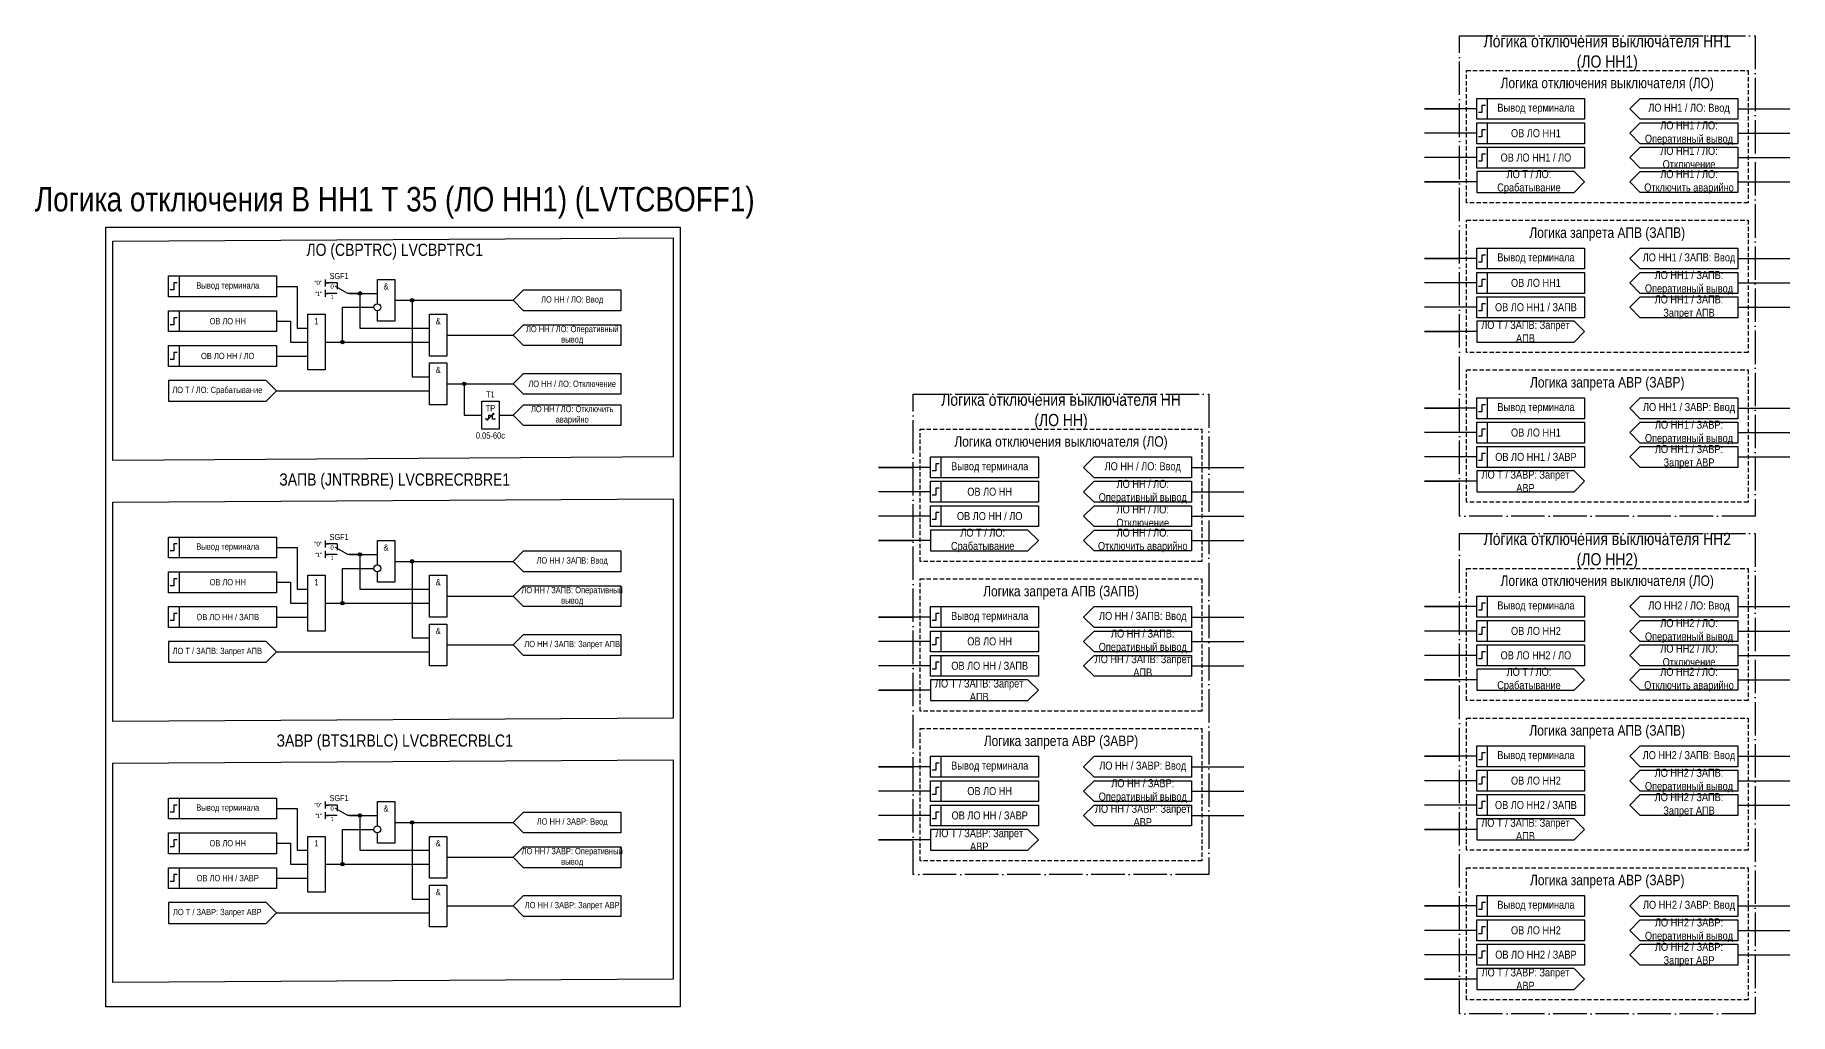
# Model space of a CAD drawing. Header units: millimetres. Extents: x -501 to 482, y 0 to 678.
# Drawn here: x -22 to 482, y 12 to 293 of the extents above; entities that cross this region are included whole.
import ezdxf
from ezdxf.enums import TextEntityAlignment as Align

# ---------------------------------------------------------------- set-up
doc = ezdxf.new("R2010")
doc.units = ezdxf.units.MM
doc.linetypes.add('ACAD_ISO04W100', pattern=[30, 24, -3, 0, -3])
doc.linetypes.add('штриховая2', pattern=[0.375, 0.25, -0.125])
doc.layers.add('TEXT', color=7, linetype='Continuous', lineweight=25)
doc.layers.add('Основная', color=7, linetype='Continuous')
doc.styles.add('2.5_Gost_RD', font='ARIALN.TTF', dxfattribs={"height": 2.5})
doc.styles.add('3.5_Gost_RD', font='ARIALN.TTF', dxfattribs={"height": 3.5})
doc.styles.add('Вывод', font='ARIALN.TTF', dxfattribs={"height": 2.5})
doc.styles.add('Компонент', font='ARIALN.TTF', dxfattribs={"height": 3.5})

# ---------------------------------------------------------------- blocks, each defined once
blk = doc.blocks.new('Точка')
at = {"ltscale": 100}
h = blk.add_hatch(color=256, dxfattribs=at)
h.dxf.hatch_style = 1
edge = h.paths.add_edge_path()
edge.add_arc((0, 0), 0.5, 0, 360)
blk.add_circle((0, 0), 0.5, dxfattribs=at)
blk = doc.blocks.new('*U78')
at = {"layer": 'Основная', "color": 0}
blk.add_line((0, 0), (7, 4), dxfattribs=at)
at = {"layer": 'Основная', "ltscale": 0.35}
blk.add_line((6, 6), (6, 2.5), dxfattribs=at)
blk = doc.blocks.new('*U80')
at = {"layer": 'Основная', "color": 0}
for p, q in [((-3, 6), (-9, 6)), ((-3, 0), (-9, 0)), ((9, 0), (3, 0))]:
    blk.add_line(p, q, dxfattribs=at)
at = {"layer": 'Основная', "ltscale": 0.25, "xscale": -1}
blk.add_blockref('*U78', (3, 0), dxfattribs=at)
at = {"layer": 'Основная'}
for tag, height, style, p in [('ОУ', 3.5, 'Компонент', (-2, 10)), ('В1', 2.5, 'Вывод', (-14, 6)), ('В2', 2.5, 'Вывод', (-6, 4)), ('В3', 2.5, 'Вывод', (-6, -2))]:
    blk.add_attdef(tag, text='', height=height, dxfattribs=dict(at, style=style)).set_placement(p, align=Align.MIDDLE_CENTER)

msp = doc.modelspace()

# ---------------------------------------------------------------- linework, layer by layer
at = {"ltscale": 100}
for p, q in [((392, 272), (377, 272)), ((377, 272), (387, 272)), ((467, 272), (482, 272)), ((392, 265), (377, 265)), ((467, 265), (482, 265)), ((392, 258), (377, 258)), ((467, 258), (482, 258)), ((392, 251), (377, 251)), ((377, 251), (387, 251)), ((467, 251), (482, 251)), ((392, 229), (377, 229)), ((377, 229), (387, 229)), ((467, 229), (482, 229)), ((61, 223), (61, 221)), ((61, 222), (62, 222)), ((392, 222), (377, 222)), ((467, 222), (482, 222)), ((61, 220), (61, 218)), ((61, 219), (62, 219)), ((392, 215), (377, 215)), ((467, 215), (482, 215)), ((392, 208), (377, 208)), ((377, 208), (387, 208)), ((118, 196), (115, 193)), ((115, 193), (118, 190)), ((107.5, 182.5), (109.5, 184.5)), ((109.5, 184.5), (108.99, 184.25)), ((109.5, 184.5), (109.26, 184.02)), ((392, 186), (377, 186)), ((377, 186), (387, 186)), ((467, 186), (482, 186)), ((392, 179), (377, 179)), ((467, 179), (482, 179)), ((392, 172), (377, 172)), ((467, 172), (482, 172)), ((235, 169), (220, 169)), ((220, 169), (230, 169)), ((310, 169), (325, 169)), ((235, 162), (220, 162)), ((310, 162), (325, 162)), ((392, 165), (377, 165)), ((377, 165), (387, 165)), ((235, 155), (220, 155)), ((310, 155), (325, 155)), ((61, 148), (61, 146)), ((61, 147), (62, 147)), ((235, 148), (220, 148)), ((220, 148), (230, 148)), ((310, 148), (325, 148)), ((61, 145), (61, 143)), ((61, 144), (62, 144)), ((392, 129), (377, 129)), ((377, 129), (387, 129)), ((467, 129), (482, 129)), ((235, 126), (220, 126)), ((220, 126), (230, 126)), ((310, 126), (325, 126)), ((392, 122), (377, 122)), ((467, 122), (482, 122)), ((118, 121), (115, 118)), ((115, 118), (118, 115)), ((235, 119), (220, 119)), ((310, 119), (325, 119)), ((235, 112), (220, 112)), ((310, 112), (325, 112)), ((392, 115), (377, 115)), ((467, 115), (482, 115)), ((392, 108), (377, 108)), ((377, 108), (387, 108)), ((467, 108), (482, 108)), ((235, 105), (220, 105)), ((220, 105), (230, 105)), ((392, 86), (377, 86)), ((377, 86), (387, 86)), ((467, 86), (482, 86)), ((235, 83), (220, 83)), ((220, 83), (230, 83)), ((310, 83), (325, 83)), ((235, 76), (220, 76)), ((310, 76), (325, 76)), ((392, 79), (377, 79)), ((467, 79), (482, 79)), ((61, 73), (61, 71)), ((61, 72), (62, 72)), ((392, 72), (377, 72)), ((467, 72), (482, 72)), ((61, 70), (61, 68)), ((61, 69), (62, 69)), ((235, 69), (220, 69)), ((310, 69), (325, 69)), ((235, 62), (220, 62)), ((220, 62), (230, 62)), ((392, 65), (377, 65)), ((377, 65), (387, 65)), ((118, 46), (115, 43)), ((115, 43), (118, 40)), ((392, 43), (377, 43)), ((377, 43), (387, 43)), ((467, 43), (482, 43)), ((392, 36), (377, 36)), ((467, 36), (482, 36)), ((392, 29), (377, 29)), ((467, 29), (482, 29)), ((392, 22), (377, 22)), ((377, 22), (387, 22))]:
    msp.add_line(p, q, dxfattribs=at)
at = {"color": 251, "linetype": 'ACAD_ISO04W100', "lineweight": 30, "ltscale": 0.4, "true_color": 0x58595b}
for points in [[(387, 293), (472, 293), (472, 155), (387, 155)], [(230, 190), (315, 190), (315, 52), (230, 52)], [(387, 150), (472, 150), (472, 12), (387, 12)]]:
    msp.add_lwpolyline(points, close=True, dxfattribs=at)
at = {"linetype": 'штриховая2', "ltscale": 5}
for points in [[(389, 283), (470, 283), (470, 245), (389, 245)], [(389, 240), (470, 240), (470, 202), (389, 202)], [(389, 197), (470, 197), (470, 159), (389, 159)], [(232, 180), (313, 180), (313, 142), (232, 142)], [(232, 137), (313, 137), (313, 99), (232, 99)], [(389, 140), (470, 140), (470, 102), (389, 102)], [(389, 97), (470, 97), (470, 59), (389, 59)], [(232, 94), (313, 94), (313, 56), (232, 56)], [(389, 54), (470, 54), (470, 16), (389, 16)]]:
    msp.add_lwpolyline(points, close=True, dxfattribs=at)
at = {"ltscale": 100}
for points in [[(392, 275), (395, 275), (395, 269), (392, 269)], [(392, 275), (423, 275), (423, 269), (392, 269)], [(392, 268), (395, 268), (395, 262), (392, 262)], [(392, 268), (423, 268), (423, 262), (392, 262)], [(392, 261), (395, 261), (395, 255), (392, 255)], [(392, 261), (423, 261), (423, 255), (392, 255)], [(-2, 238), (163, 238), (163, 14), (-2, 14)], [(0, 234), (161, 235), (161, 172), (0, 171)], [(392, 232), (395, 232), (395, 226), (392, 226)], [(392, 232), (423, 232), (423, 226), (392, 226)], [(16, 224), (19, 224), (19, 218), (16, 218)], [(16, 224), (47, 224), (47, 218), (16, 218)], [(392, 225), (395, 225), (395, 219), (392, 219)], [(392, 225), (423, 225), (423, 219), (392, 219)], [(392, 218), (395, 218), (395, 212), (392, 212)], [(392, 218), (423, 218), (423, 212), (392, 212)], [(16, 214), (19, 214), (19, 208), (16, 208)], [(16, 214), (47, 214), (47, 208), (16, 208)], [(56, 213), (61, 213), (61, 197), (56, 197)], [(91, 213), (96, 213), (96, 201), (91, 201)], [(16, 204), (19, 204), (19, 198), (16, 198)], [(16, 204), (47, 204), (47, 198), (16, 198)], [(91, 199), (96, 199), (96, 187), (91, 187)], [(106, 188), (111, 188), (111, 180), (106, 180)], [(392, 189), (395, 189), (395, 183), (392, 183)], [(392, 189), (423, 189), (423, 183), (392, 183)], [(392, 182), (395, 182), (395, 176), (392, 176)], [(392, 182), (423, 182), (423, 176), (392, 176)], [(235, 172), (238, 172), (238, 166), (235, 166)], [(235, 172), (266, 172), (266, 166), (235, 166)], [(392, 175), (395, 175), (395, 169), (392, 169)], [(392, 175), (423, 175), (423, 169), (392, 169)], [(235, 165), (238, 165), (238, 159), (235, 159)], [(235, 165), (266, 165), (266, 159), (235, 159)], [(0, 159), (161, 160), (161, 97), (0, 96)], [(235, 158), (238, 158), (238, 152), (235, 152)], [(235, 158), (266, 158), (266, 152), (235, 152)], [(16, 149), (19, 149), (19, 143), (16, 143)], [(16, 149), (47, 149), (47, 143), (16, 143)], [(16, 139), (19, 139), (19, 133), (16, 133)], [(16, 139), (47, 139), (47, 133), (16, 133)], [(56, 138), (61, 138), (61, 122), (56, 122)], [(91, 138), (96, 138), (96, 126), (91, 126)], [(392, 132), (395, 132), (395, 126), (392, 126)], [(392, 132), (423, 132), (423, 126), (392, 126)], [(16, 129), (19, 129), (19, 123), (16, 123)], [(16, 129), (47, 129), (47, 123), (16, 123)], [(235, 129), (238, 129), (238, 123), (235, 123)], [(235, 129), (266, 129), (266, 123), (235, 123)], [(91, 124), (96, 124), (96, 112), (91, 112)], [(235, 122), (238, 122), (238, 116), (235, 116)], [(235, 122), (266, 122), (266, 116), (235, 116)], [(392, 125), (395, 125), (395, 119), (392, 119)], [(392, 125), (423, 125), (423, 119), (392, 119)], [(392, 118), (395, 118), (395, 112), (392, 112)], [(392, 118), (423, 118), (423, 112), (392, 112)], [(235, 115), (238, 115), (238, 109), (235, 109)], [(235, 115), (266, 115), (266, 109), (235, 109)], [(235, 86), (238, 86), (238, 80), (235, 80)], [(235, 86), (266, 86), (266, 80), (235, 80)], [(392, 89), (395, 89), (395, 83), (392, 83)], [(392, 89), (423, 89), (423, 83), (392, 83)], [(0, 84), (161, 85), (161, 22), (0, 21)], [(392, 82), (395, 82), (395, 76), (392, 76)], [(392, 82), (423, 82), (423, 76), (392, 76)], [(235, 79), (238, 79), (238, 73), (235, 73)], [(235, 79), (266, 79), (266, 73), (235, 73)], [(16, 74), (19, 74), (19, 68), (16, 68)], [(16, 74), (47, 74), (47, 68), (16, 68)], [(235, 72), (238, 72), (238, 66), (235, 66)], [(235, 72), (266, 72), (266, 66), (235, 66)], [(392, 75), (395, 75), (395, 69), (392, 69)], [(392, 75), (423, 75), (423, 69), (392, 69)], [(16, 64), (19, 64), (19, 58), (16, 58)], [(16, 64), (47, 64), (47, 58), (16, 58)], [(56, 63), (61, 63), (61, 47), (56, 47)], [(91, 63), (96, 63), (96, 51), (91, 51)], [(16, 54), (19, 54), (19, 48), (16, 48)], [(16, 54), (47, 54), (47, 48), (16, 48)], [(91, 49), (96, 49), (96, 37), (91, 37)], [(392, 46), (395, 46), (395, 40), (392, 40)], [(392, 46), (423, 46), (423, 40), (392, 40)], [(392, 39), (395, 39), (395, 33), (392, 33)], [(392, 39), (423, 39), (423, 33), (392, 33)], [(392, 32), (395, 32), (395, 26), (392, 26)], [(392, 32), (423, 32), (423, 26), (392, 26)]]:
    msp.add_lwpolyline(points, close=True, dxfattribs=at)
at = {"lineweight": 30, "ltscale": 100}
for points in [[(394.5, 273), (393.5, 273), (393.5, 271), (392.5, 271)], [(394.5, 266), (393.5, 266), (393.5, 264), (392.5, 264)], [(394.5, 259), (393.5, 259), (393.5, 257), (392.5, 257)], [(394.5, 230), (393.5, 230), (393.5, 228), (392.5, 228)], [(18.5, 222), (17.5, 222), (17.5, 220), (16.5, 220)], [(394.5, 223), (393.5, 223), (393.5, 221), (392.5, 221)], [(18.5, 212), (17.5, 212), (17.5, 210), (16.5, 210)], [(394.5, 216), (393.5, 216), (393.5, 214), (392.5, 214)], [(18.5, 202), (17.5, 202), (17.5, 200), (16.5, 200)], [(394.5, 187), (393.5, 187), (393.5, 185), (392.5, 185)], [(394.5, 180), (393.5, 180), (393.5, 178), (392.5, 178)], [(394.5, 173), (393.5, 173), (393.5, 171), (392.5, 171)], [(237.5, 170), (236.5, 170), (236.5, 168), (235.5, 168)], [(237.5, 163), (236.5, 163), (236.5, 161), (235.5, 161)], [(237.5, 156), (236.5, 156), (236.5, 154), (235.5, 154)], [(237.5, 127), (236.5, 127), (236.5, 125), (235.5, 125)], [(394.5, 130), (393.5, 130), (393.5, 128), (392.5, 128)], [(394.5, 123), (393.5, 123), (393.5, 121), (392.5, 121)], [(237.5, 120), (236.5, 120), (236.5, 118), (235.5, 118)], [(237.5, 113), (236.5, 113), (236.5, 111), (235.5, 111)], [(394.5, 116), (393.5, 116), (393.5, 114), (392.5, 114)], [(394.5, 87), (393.5, 87), (393.5, 85), (392.5, 85)], [(237.5, 84), (236.5, 84), (236.5, 82), (235.5, 82)], [(237.5, 77), (236.5, 77), (236.5, 75), (235.5, 75)], [(394.5, 80), (393.5, 80), (393.5, 78), (392.5, 78)], [(394.5, 73), (393.5, 73), (393.5, 71), (392.5, 71)], [(237.5, 70), (236.5, 70), (236.5, 68), (235.5, 68)], [(394.5, 44), (393.5, 44), (393.5, 42), (392.5, 42)], [(394.5, 37), (393.5, 37), (393.5, 35), (392.5, 35)], [(394.5, 30), (393.5, 30), (393.5, 28), (392.5, 28)]]:
    msp.add_lwpolyline(points, dxfattribs=at)
at = {"ltscale": 100}
for points in [[(436, 272), (439, 275), (467, 275), (467, 269), (439, 269), (436, 272)], [(436, 265), (439, 268), (467, 268), (467, 262), (439, 262), (436, 265)], [(423, 251), (420, 254), (392, 254), (392, 248), (420, 248), (423, 251)], [(436, 229), (439, 232), (467, 232), (467, 226), (439, 226), (436, 229)], [(76, 216), (76, 223), (81, 223), (81, 211), (76, 211), (76, 214)], [(436, 222), (439, 225), (467, 225), (467, 219), (439, 219), (436, 222)], [(47, 221), (53, 221), (53, 209), (56, 209)], [(68, 219), (76, 219)], [(68, 219), (71, 219), (71, 209), (91, 209)], [(81, 217), (115, 217)], [(81, 217), (86, 217), (86, 195), (91, 195)], [(115, 217), (118, 220), (146, 220), (146, 214), (118, 214), (115, 217)], [(61, 205), (66, 205), (66, 215), (75, 215)], [(47, 211), (51, 211), (51, 205), (56, 205)], [(96, 207), (115, 207)], [(115, 207), (118, 210), (146, 210), (146, 204), (118, 204), (115, 207)], [(423, 208), (420, 211), (392, 211), (392, 205), (420, 205), (423, 208)], [(61, 205), (91, 205)], [(47, 201), (56, 201)], [(47, 191), (44, 194), (16, 194), (16, 188), (44, 188), (47, 191)], [(96, 193), (115, 193)], [(96, 193), (101, 193), (101, 184), (106, 184)], [(115, 193), (118, 196), (146, 196), (146, 190), (118, 190), (115, 193)], [(47, 191), (91, 191)], [(115, 184), (118, 187), (146, 187), (146, 181), (118, 181), (115, 184)], [(436, 186), (439, 189), (467, 189), (467, 183), (439, 183), (436, 186)], [(107, 183), (108, 183), (108, 184), (109, 184), (109, 183), (110, 183)], [(111, 184), (115, 184)], [(436, 179), (439, 182), (467, 182), (467, 176), (439, 176), (436, 179)], [(279, 169), (282, 172), (310, 172), (310, 166), (282, 166), (279, 169)], [(423, 165), (420, 168), (392, 168), (392, 162), (420, 162), (423, 165)], [(279, 162), (282, 165), (310, 165), (310, 159), (282, 159), (279, 162)], [(18.5, 147), (17.5, 147), (17.5, 145), (16.5, 145)], [(76, 141), (76, 148), (81, 148), (81, 136), (76, 136), (76, 139)], [(266, 148), (263, 151), (235, 151), (235, 145), (263, 145), (266, 148)], [(47, 146), (53, 146), (53, 134), (56, 134)], [(68, 144), (76, 144)], [(68, 144), (71, 144), (71, 134), (91, 134)], [(81, 142), (115, 142)], [(81, 142), (86, 142), (86, 120), (91, 120)], [(115, 142), (118, 145), (146, 145), (146, 139), (118, 139), (115, 142)], [(18.5, 137), (17.5, 137), (17.5, 135), (16.5, 135)], [(61, 130), (66, 130), (66, 140), (75, 140)], [(47, 136), (51, 136), (51, 130), (56, 130)], [(96, 132), (115, 132)], [(115, 132), (118, 135), (146, 135), (146, 129), (118, 129), (115, 132)], [(436, 129), (439, 132), (467, 132), (467, 126), (439, 126), (436, 129)], [(18.5, 127), (17.5, 127), (17.5, 125), (16.5, 125)], [(61, 130), (91, 130)], [(279, 126), (282, 129), (310, 129), (310, 123), (282, 123), (279, 126)], [(47, 126), (56, 126)], [(279, 119), (282, 122), (310, 122), (310, 116), (282, 116), (279, 119)], [(436, 122), (439, 125), (467, 125), (467, 119), (439, 119), (436, 122)], [(47, 116), (44, 119), (16, 119), (16, 113), (44, 113), (47, 116)], [(96, 118), (115, 118)], [(115, 118), (118, 121), (146, 121), (146, 115), (118, 115), (115, 118)], [(47, 116), (91, 116)], [(423, 108), (420, 111), (392, 111), (392, 105), (420, 105), (423, 108)], [(266, 105), (263, 108), (235, 108), (235, 102), (263, 102), (266, 105)], [(279, 83), (282, 86), (310, 86), (310, 80), (282, 80), (279, 83)], [(436, 86), (439, 89), (467, 89), (467, 83), (439, 83), (436, 86)], [(436, 79), (439, 82), (467, 82), (467, 76), (439, 76), (436, 79)], [(279, 76), (282, 79), (310, 79), (310, 73), (282, 73), (279, 76)], [(18.5, 72), (17.5, 72), (17.5, 70), (16.5, 70)], [(47, 71), (53, 71), (53, 59), (56, 59)], [(76, 66), (76, 73), (81, 73), (81, 61), (76, 61), (76, 64)], [(68, 69), (76, 69)], [(68, 69), (71, 69), (71, 59), (91, 59)], [(81, 67), (115, 67)], [(81, 67), (86, 67), (86, 45), (91, 45)], [(115, 67), (118, 70), (146, 70), (146, 64), (118, 64), (115, 67)], [(423, 65), (420, 68), (392, 68), (392, 62), (420, 62), (423, 65)], [(18.5, 62), (17.5, 62), (17.5, 60), (16.5, 60)], [(47, 61), (51, 61), (51, 55), (56, 55)], [(61, 55), (66, 55), (66, 65), (75, 65)], [(266, 62), (263, 65), (235, 65), (235, 59), (263, 59), (266, 62)], [(96, 57), (115, 57)], [(115, 57), (118, 60), (146, 60), (146, 54), (118, 54), (115, 57)], [(18.5, 52), (17.5, 52), (17.5, 50), (16.5, 50)], [(47, 51), (56, 51)], [(61, 55), (91, 55)], [(115, 43), (118, 46), (146, 46), (146, 40), (118, 40), (115, 43)], [(436, 43), (439, 46), (467, 46), (467, 40), (439, 40), (436, 43)], [(47, 41), (44, 44), (16, 44), (16, 38), (44, 38), (47, 41)], [(47, 41), (91, 41)], [(96, 43), (115, 43)], [(436, 36), (439, 39), (467, 39), (467, 33), (439, 33), (436, 36)], [(423, 22), (420, 25), (392, 25), (392, 19), (420, 19), (423, 22)]]:
    msp.add_lwpolyline(points, dxfattribs=at)
for centre in [(76, 215), (76, 140), (76, 65)]:
    msp.add_circle(centre, 1)
at = {"layer": 'Основная', "ltscale": 100}
for points in [[(467, 261), (467, 255), (439, 255), (436, 258), (439, 261)], [(467, 254), (467, 248), (439, 248), (436, 251), (439, 254)], [(467, 218), (467, 212), (439, 212), (436, 215), (439, 218)], [(467, 175), (467, 169), (439, 169), (436, 172), (439, 175)], [(310, 158), (310, 152), (282, 152), (279, 155), (282, 158)], [(310, 151), (310, 145), (282, 145), (279, 148), (282, 151)], [(467, 118), (467, 112), (439, 112), (436, 115), (439, 118)], [(310, 115), (310, 109), (282, 109), (279, 112), (282, 115)], [(467, 111), (467, 105), (439, 105), (436, 108), (439, 111)], [(310, 72), (310, 66), (282, 66), (279, 69), (282, 72)], [(467, 75), (467, 69), (439, 69), (436, 72), (439, 75)], [(467, 32), (467, 26), (439, 26), (436, 29), (439, 32)]]:
    msp.add_lwpolyline(points, close=True, dxfattribs=at)

# ---------------------------------------------------------------- block references
at = {"ltscale": 100}
for p in [(71, 219), (86, 217), (66, 205), (101, 193), (71, 144), (86, 142), (66, 130), (71, 69), (86, 67), (66, 55)]:
    msp.add_blockref('Точка', p, dxfattribs=at)
at = {"layer": 'Основная', "ltscale": 0.25, "xscale": 0.5, "yscale": 0.5, "zscale": 0.5}
for p in [(66, 219), (66, 144), (66, 69)]:
    msp.add_blockref('*U80', p, dxfattribs=at).add_auto_attribs({'ОУ': 'SGF1', 'В1': '"0"', 'В2': '0', 'В3': '1'})

# ---------------------------------------------------------------- texts
at = {"color": 30, "ltscale": 100, "attachment_point": 5, "style": '3.5_Gost_RD'}
for s, insert, char_height, width in [('Логика отключения выключателя НН1 (ЛО НН1)', (429.5, 288), 3.5, 76.6201), ('Логика отключения выключателя (ЛО)', (429.5, 279), 3, 81), ('Логика запрета АПВ (ЗАПВ)', (429.5, 236), 3, 81), ('Логика запрета АВР (ЗАВР)', (429.5, 193), 3, 81), ('Логика отключения выключателя НН (ЛО НН)', (272.5, 185), 3.5, 76.6201), ('Логика отключения выключателя (ЛО)', (272.5, 176), 3, 81), ('Логика отключения выключателя НН2 (ЛО НН2)', (429.5, 145), 3.5, 76.6201), ('Логика отключения выключателя (ЛО)', (429.5, 136), 3, 81), ('Логика запрета АПВ (ЗАПВ)', (272.5, 133), 3, 81), ('Логика запрета АВР (ЗАВР)', (272.5, 90), 3, 81), ('Логика запрета АПВ (ЗАПВ)', (429.5, 93), 3, 81), ('Логика запрета АВР (ЗАВР)', (429.5, 50), 3, 81)]:
    msp.add_mtext(s, dxfattribs=dict(at, insert=insert, char_height=char_height, width=width))
at = {"color": 0, "ltscale": 100, "char_height": 2.3, "width": 28, "attachment_point": 5, "style": '2.5_Gost_RD'}
for insert in [(409, 272), (409, 229), (409, 186), (252, 169), (252, 126), (409, 129), (409, 86), (252, 83), (409, 43)]:
    msp.add_mtext('{\\C256;Вывод терминала}', dxfattribs=dict(at, insert=insert))
at = {"color": 3, "ltscale": 100, "insert": (81, 245), "char_height": 7, "width": 218.5721, "attachment_point": 5, "style": '3.5_Gost_RD'}
msp.add_mtext('Логика отключения В НН1 Т 35 (ЛО НН1) (LVTCBOFF1)', dxfattribs=at)
at = {"ltscale": 100, "attachment_point": 5}
for s, insert, char_height, width, style in [('ЛО (CBPTRC) {\\C6;LVCBPTRC1}', (81, 231), 3.5, 140, '3.5_Gost_RD'), ('Вывод терминала', (33, 221), 1.8, 28, '2.5_Gost_RD'), ('&', (78.5, 221), 1.8, 5, '2.5_Gost_RD'), ('ЛО НН / ЛО: Ввод', (132, 217), 1.8, 28, '2.5_Gost_RD'), ('ОВ ЛО НН', (33, 211), 1.8, 28, '2.5_Gost_RD'), ('1', (58.5, 211), 1.8, 5, '2.5_Gost_RD'), ('&', (93.5, 211), 1.8, 5, '2.5_Gost_RD'), ('ЛО НН / ЛО: Оперативный вывод', (132, 207), 1.8, 28, '2.5_Gost_RD'), ('ОВ ЛО НН / ЛО', (33, 201), 1.8, 28, '2.5_Gost_RD'), ('&', (93.5, 197), 1.8, 5, '2.5_Gost_RD'), ('ЛО Т / ЛО: Срабатывание', (30, 191), 1.8, 28, '2.5_Gost_RD'), ('ЛО НН / ЛО: Отключение ', (132, 193), 1.8, 28, '2.5_Gost_RD'), ('TP', (108.5, 186), 1.8, 5, '2.5_Gost_RD'), ('T1', (108.5, 190), 1.8, 5, '2.5_Gost_RD'), ('ЛО НН / ЛО: Отключить аварийно', (132, 184), 1.8, 28, '2.5_Gost_RD'), ('0,05-60с', (108.5, 178), 1.8, 5, '2.5_Gost_RD'), ('ЗАПВ (JNTRBRE) {\\C6;LVCBRECRBRE1}', (81, 165), 3.5, 140, '3.5_Gost_RD'), ('Вывод терминала', (33, 146), 1.8, 28, '2.5_Gost_RD'), ('&', (78.5, 146), 1.8, 5, '2.5_Gost_RD'), ('ЛО НН / ЗАПВ: Ввод', (132, 142), 1.8, 28, '2.5_Gost_RD'), ('ОВ ЛО НН', (33, 136), 1.8, 28, '2.5_Gost_RD'), ('1', (58.5, 136), 1.8, 5, '2.5_Gost_RD'), ('&', (93.5, 136), 1.8, 5, '2.5_Gost_RD'), ('ЛО НН / ЗАПВ: Оперативный вывод', (132, 132), 1.8, 28, '2.5_Gost_RD'), ('ОВ ЛО НН / ЗАПВ', (33, 126), 1.8, 28, '2.5_Gost_RD'), ('&', (93.5, 122), 1.8, 5, '2.5_Gost_RD'), ('ЛО Т / ЗАПВ: Запрет АПВ', (30, 116), 1.8, 28, '2.5_Gost_RD'), ('ЛО НН / ЗАПВ: Запрет АПВ', (132, 118), 1.8, 28, '2.5_Gost_RD'), ('ЗАВР (BTS1RBLC) {\\C6;LVCBRECRBLC1}', (81, 90), 3.5, 140, '3.5_Gost_RD'), ('Вывод терминала', (33, 71), 1.8, 28, '2.5_Gost_RD'), ('&', (78.5, 71), 1.8, 5, '2.5_Gost_RD'), ('ЛО НН / ЗАВР: Ввод', (132, 67), 1.8, 28, '2.5_Gost_RD'), ('ОВ ЛО НН', (33, 61), 1.8, 28, '2.5_Gost_RD'), ('1', (58.5, 61), 1.8, 5, '2.5_Gost_RD'), ('&', (93.5, 61), 1.8, 5, '2.5_Gost_RD'), ('ЛО НН / ЗАВР: Оперативный вывод', (132, 57), 1.8, 28, '2.5_Gost_RD'), ('ОВ ЛО НН / ЗАВР', (33, 51), 1.8, 28, '2.5_Gost_RD'), ('&', (93.5, 47), 1.8, 5, '2.5_Gost_RD'), ('ЛО Т / ЗАВР: Запрет АВР', (30, 41), 1.8, 28, '2.5_Gost_RD'), ('ЛО НН / ЗАВР: Запрет АВР', (132, 43), 1.8, 28, '2.5_Gost_RD')]:
    msp.add_mtext(s, dxfattribs=dict(at, insert=insert, char_height=char_height, width=width, style=style))
at = {"ltscale": 100, "char_height": 1.25, "attachment_point": 1, "style": '3.5_Gost_RD'}
for insert in [(58, 219.5), (58, 144.5), (58, 69.5)]:
    msp.add_mtext_dynamic_manual_height_columns('"1"', width=2, gutter_width=17.5, heights=[0], dxfattribs=dict(at, insert=insert))
at = {"layer": 'TEXT', "ltscale": 100, "char_height": 2.3, "attachment_point": 5, "style": '2.5_Gost_RD'}
for s, insert, width in [('ЛО НН1 / ЛО: Ввод', (453, 272), 28), ('ЛО НН1 / ЛО: Оперативный вывод', (453, 265), 28), ('ЛО НН1 / ЛО: Отключение ', (453, 258), 28), ('ЛО НН1 / ЛО: Отключить аварийно', (453, 251), 28.0617), ('ЛО НН1 / ЗАПВ: Ввод', (453, 229), 28), ('ЛО НН1 / ЗАПВ: Оперативный вывод', (453, 222), 28), ('ЛО НН1 / ЗАПВ: Запрет АПВ', (453, 215), 28), ('ЛО Т / ЗАПВ: Запрет АПВ', (406, 208), 28), ('ЛО НН1 / ЗАВР: Ввод', (453, 186), 28), ('ЛО НН1 / ЗАВР: Оперативный вывод', (453, 179), 28), ('ЛО НН1 / ЗАВР: Запрет АВР', (453, 172), 28), ('ЛО НН / ЛО: Ввод', (296, 169), 28), ('ЛО Т / ЗАВР: Запрет АВР', (406, 165), 28), ('ЛО НН / ЛО: Оперативный вывод', (296, 162), 28), ('ЛО НН / ЛО: Отключение ', (296, 155), 28), ('ЛО НН / ЛО: Отключить аварийно', (296, 148), 28.0617), ('ЛО НН / ЗАПВ: Ввод', (296, 126), 28), ('ЛО НН2 / ЛО: Ввод', (453, 129), 28), ('ЛО НН / ЗАПВ: Оперативный вывод', (296, 119), 28), ('ЛО НН2 / ЛО: Оперативный вывод', (453, 122), 28), ('ЛО НН2 / ЛО: Отключение ', (453, 115), 28), ('ЛО НН / ЗАПВ: Запрет АПВ', (296, 112), 28), ('ЛО НН2 / ЛО: Отключить аварийно', (453, 108), 28.0617), ('ЛО Т / ЗАПВ: Запрет АПВ', (249, 105), 28), ('ЛО НН2 / ЗАПВ: Ввод', (453, 86), 28), ('ЛО НН / ЗАВР: Ввод', (296, 83), 28), ('ЛО НН2 / ЗАПВ: Оперативный вывод', (453, 79), 28), ('ЛО НН / ЗАВР: Оперативный вывод', (296, 76), 28), ('ЛО НН / ЗАВР: Запрет АВР', (296, 69), 28), ('ЛО НН2 / ЗАПВ: Запрет АПВ', (453, 72), 28), ('ЛО Т / ЗАПВ: Запрет АПВ', (406, 65), 28), ('ЛО Т / ЗАВР: Запрет АВР', (249, 62), 28), ('ЛО НН2 / ЗАВР: Ввод', (453, 43), 28), ('ЛО НН2 / ЗАВР: Оперативный вывод', (453, 36), 28), ('ЛО НН2 / ЗАВР: Запрет АВР', (453, 29), 28), ('ЛО Т / ЗАВР: Запрет АВР', (406, 22), 28)]:
    msp.add_mtext(s, dxfattribs=dict(at, insert=insert, width=width))
at = {"layer": 'TEXT', "color": 0, "ltscale": 100, "char_height": 2.3, "width": 28, "attachment_point": 5, "style": '2.5_Gost_RD'}
for s, insert in [('{\\C256;ОВ ЛО НН1}', (409, 265)), ('{\\C256;ОВ ЛО НН1}', (409, 222)), ('{\\C256;ОВ ЛО НН1}', (409, 179)), ('{\\C256;ОВ ЛО НН}', (252, 162)), ('{\\C256;ОВ ЛО НН2}', (409, 122)), ('{\\C256;ОВ ЛО НН}', (252, 119)), ('{\\C256;ОВ ЛО НН}', (252, 76)), ('{\\C256;ОВ ЛО НН2}', (409, 79)), ('{\\C256;ОВ ЛО НН2}', (409, 36))]:
    msp.add_mtext(s, dxfattribs=dict(at, insert=insert))
at = {"layer": 'Основная', "color": 0, "ltscale": 100, "char_height": 2.3, "width": 28, "attachment_point": 5, "style": '2.5_Gost_RD'}
for s, insert in [('{\\C256;ОВ ЛО НН1 / ЛО}', (409, 258)), ('{\\C256;ЛО Т / ЛО: Срабатывание}', (407, 251)), ('{\\C256;ОВ ЛО НН1 / ЗАПВ}', (409, 215)), ('{\\C256;ОВ ЛО НН1 / ЗАВР}', (409, 172)), ('{\\C256;ЛО Т / ЛО: Срабатывание}', (250, 148)), ('{\\C256;ОВ ЛО НН / ЛО}', (252, 155)), ('{\\C256;ОВ ЛО НН2 / ЛО}', (409, 115)), ('{\\C256;ОВ ЛО НН / ЗАПВ}', (252, 112)), ('{\\C256;ЛО Т / ЛО: Срабатывание}', (407, 108)), ('{\\C256;ОВ ЛО НН2 / ЗАПВ}', (409, 72)), ('{\\C256;ОВ ЛО НН / ЗАВР}', (252, 69)), ('{\\C256;ОВ ЛО НН2 / ЗАВР}', (409, 29))]:
    msp.add_mtext(s, dxfattribs=dict(at, insert=insert))

doc.saveas('drawing.dxf')
